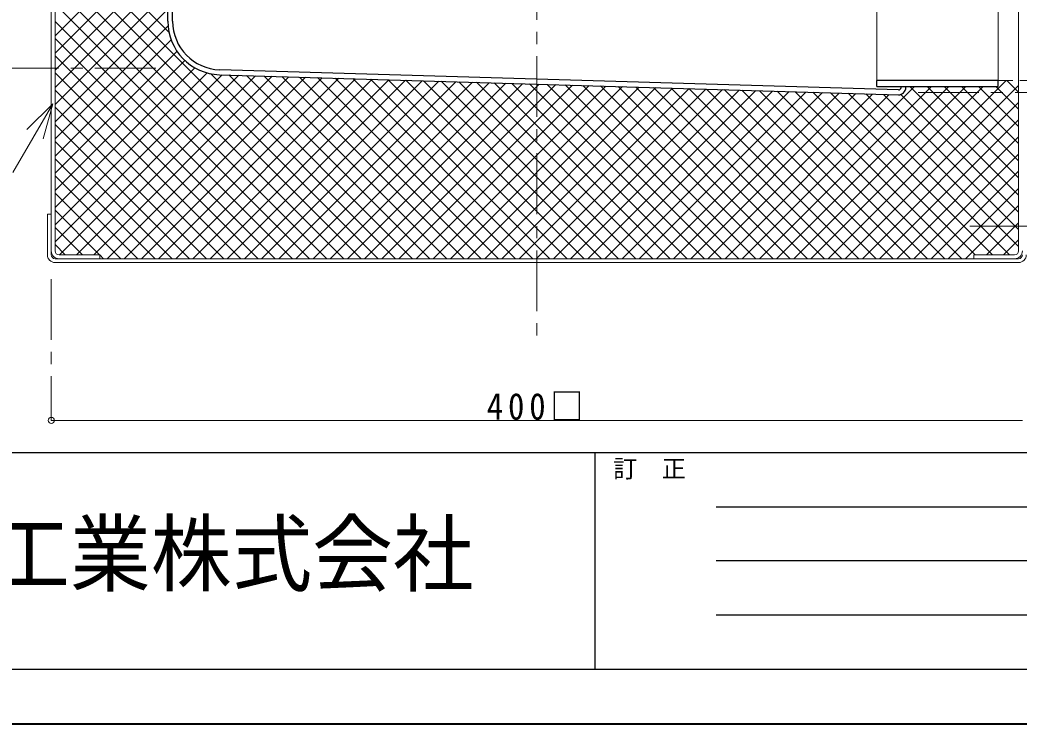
# Model space of a CAD drawing. Units: millimetres at full size, sheet at 1:5; details may follow other scales. Extents: x -1057 to 968, y -699 to 706.
# Drawn here: x -844.8 to -433.4, y -699.3 to -409.4 of the extents above; entities that cross this region are included whole.
import ezdxf
from ezdxf.enums import TextEntityAlignment as Align

# ---------------------------------------------------------------- set-up
doc = ezdxf.new("R2010")
doc.units = ezdxf.units.MM
doc.header["$LTSCALE"] = 5
doc.header["$PDMODE"] = 32
doc.header["$PDSIZE"] = 2.5
doc.linetypes.add('CHAIN1', pattern=[8, 5, -1, 1, -1])
doc.linetypes.add('DASHED1', pattern=[1.8, 1.2, -0.6])
doc.layers.add('0-0_ﾚｲﾔ1', color=4, linetype='Continuous', lineweight=9)
doc.styles.add('ＭＳ ゴシック', font='')
doc.styles.get('ＭＳ ゴシック').set_extended_font_data('MS Gothic')

msp = doc.modelspace()

# ---------------------------------------------------------------- linework, layer by layer
at = {"layer": '0-0_ﾚｲﾔ1', "linetype": 'CHAIN1'}
for p, q in [((-631.961, -64.318), (-631.961, -539.318)), ((-788.961, -429.318), (-1021.961, -429.318)), ((-474.961, -439.318), (218.039, -439.318)), ((-453.561, -494.318), (-410.361, -494.318)), ((-831.961, -516.118), (-831.961, -574.318))]:
    msp.add_line(p, q, dxfattribs=at)
at = {"layer": '0-0_ﾚｲﾔ1', "color": 7, "lineweight": 18}
for p, q in [((-831.961, -114.518), (-831.961, -506.118)), ((-830.361, -504.518), (-830.361, -114.518)), ((-433.561, -504.518), (-433.561, -114.518)), ((-491.961, -434.318), (-491.961, -344.318)), ((-441.961, -434.318), (-441.961, -344.318)), ((-831.365, -443.933), (-847.728, -472.274)), ((-831.365, -443.933), (-841.971, -454.539)), ((-831.365, -443.933), (-835.247, -458.422)), ((-831.961, -489.318), (-833.561, -489.318)), ((-833.561, -489.318), (-833.561, -506.118)), ((-828.761, -506.118), (-811.961, -506.118)), ((-811.961, -507.718), (-811.961, -506.118)), ((-451.961, -507.718), (-451.961, -506.118)), ((-435.161, -506.118), (-451.961, -506.118)), ((-433.561, -507.718), (-830.361, -507.718)), ((-830.361, -509.318), (-433.561, -509.318))]:
    msp.add_line(p, q, dxfattribs=at)
at = {"layer": '0-0_ﾚｲﾔ1', "color": 5, "lineweight": 25}
for p, q in [((-783.961, -409.961), (-783.961, -143.475)), ((-781.961, -409.961), (-781.961, -143.475)), ((-762.612, -431.951), (-483.05, -440.228)), ((-482.99, -438.228), (-762.553, -429.952)), ((-441.961, -434.318), (-491.961, -434.318)), ((-491.961, -436.818), (-491.961, -434.318)), ((-441.961, -436.818), (-441.961, -434.318)), ((-491.961, -436.818), (-441.961, -436.818)), ((-481.961, -437.229), (-481.961, -436.818)), ((-479.961, -437.229), (-479.961, -436.818))]:
    msp.add_line(p, q, dxfattribs=at)
at = {"layer": '0-0_ﾚｲﾔ1'}
for p, q in [((-830.361, -367.579), (-783.5, -414.439)), ((-830.361, -415.95), (-783.961, -369.55)), ((-830.361, -374.65), (-697.292, -507.718)), ((-830.361, -423.021), (-783.961, -376.621)), ((-830.361, -381.721), (-704.363, -507.718)), ((-830.361, -430.092), (-783.961, -383.692)), ((-830.361, -388.792), (-711.434, -507.718)), ((-830.361, -437.163), (-783.961, -390.763)), ((-830.361, -395.863), (-718.505, -507.718)), ((-830.361, -444.234), (-783.961, -397.834)), ((-830.361, -402.934), (-725.577, -507.718)), ((-830.361, -451.305), (-783.961, -404.905)), ((-830.361, -410.005), (-732.648, -507.718)), ((-830.361, -458.376), (-783.876, -411.891)), ((-830.361, -417.076), (-739.719, -507.718)), ((-830.361, -465.447), (-782.571, -417.657)), ((-830.361, -472.518), (-780.162, -422.319)), ((-830.361, -424.147), (-746.79, -507.718)), ((-830.361, -479.589), (-776.891, -426.119)), ((-830.361, -486.66), (-772.804, -429.103)), ((-830.361, -493.731), (-767.801, -431.171)), ((-830.361, -431.218), (-753.861, -507.718)), ((-830.361, -500.802), (-761.541, -431.983)), ((-766.439, -431.5), (-690.221, -507.718)), ((-758.805, -432.064), (-683.15, -507.718)), ((-828.606, -506.118), (-754.673, -432.186)), ((-821.534, -506.118), (-747.806, -432.389)), ((-814.463, -506.118), (-740.938, -432.593)), ((-808.992, -507.718), (-734.07, -432.796)), ((-801.921, -507.718), (-727.203, -432.999)), ((-794.85, -507.718), (-720.335, -433.203)), ((-787.779, -507.718), (-713.467, -433.406)), ((-780.708, -507.718), (-706.599, -433.609)), ((-773.637, -507.718), (-699.732, -433.813)), ((-766.566, -507.718), (-692.864, -434.016)), ((-759.495, -507.718), (-685.996, -434.219)), ((-752.424, -507.718), (-679.128, -434.423)), ((-751.518, -432.28), (-676.079, -507.718)), ((-745.353, -507.718), (-672.261, -434.626)), ((-744.231, -432.495), (-669.008, -507.718)), ((-738.282, -507.718), (-665.393, -434.829)), ((-736.944, -432.711), (-661.937, -507.718)), ((-731.211, -507.718), (-658.525, -435.033)), ((-729.657, -432.927), (-654.866, -507.718)), ((-724.14, -507.718), (-651.657, -435.236)), ((-722.371, -433.142), (-647.795, -507.718)), ((-717.068, -507.718), (-644.79, -435.439)), ((-715.084, -433.358), (-640.724, -507.718)), ((-709.997, -507.718), (-637.922, -435.643)), ((-707.797, -433.574), (-633.653, -507.718)), ((-702.926, -507.718), (-631.054, -435.846)), ((-700.51, -433.79), (-626.582, -507.718)), ((-695.855, -507.718), (-624.186, -436.049)), ((-693.223, -434.005), (-619.511, -507.718)), ((-685.937, -434.221), (-612.439, -507.718)), ((-678.65, -434.437), (-605.368, -507.718)), ((-671.363, -434.653), (-598.297, -507.718)), ((-664.076, -434.868), (-591.226, -507.718)), ((-656.789, -435.084), (-584.155, -507.718)), ((-649.503, -435.3), (-577.084, -507.718)), ((-642.216, -435.515), (-570.013, -507.718)), ((-634.929, -435.731), (-562.942, -507.718)), ((-627.642, -435.947), (-555.871, -507.718)), ((-620.355, -436.163), (-548.8, -507.718)), ((-512.008, -507.718), (-438.608, -434.318)), ((-438.352, -434.318), (-433.561, -439.109)), ((-830.361, -438.289), (-760.932, -507.718)), ((-688.784, -507.718), (-617.319, -436.253)), ((-681.713, -507.718), (-610.451, -436.456)), ((-674.642, -507.718), (-603.583, -436.659)), ((-667.571, -507.718), (-596.715, -436.863)), ((-660.5, -507.718), (-589.848, -437.066)), ((-653.429, -507.718), (-582.98, -437.269)), ((-646.358, -507.718), (-576.112, -437.472)), ((-639.287, -507.718), (-569.244, -437.676)), ((-632.216, -507.718), (-562.377, -437.879)), ((-625.145, -507.718), (-555.509, -438.082)), ((-618.074, -507.718), (-548.641, -438.286)), ((-613.069, -436.378), (-541.729, -507.718)), ((-611.002, -507.718), (-541.773, -438.489)), ((-605.782, -436.594), (-534.658, -507.718)), ((-603.931, -507.718), (-534.906, -438.692)), ((-598.495, -436.81), (-527.587, -507.718)), ((-596.86, -507.718), (-528.038, -438.896)), ((-591.208, -437.026), (-520.516, -507.718)), ((-589.789, -507.718), (-521.17, -439.099)), ((-583.921, -437.241), (-513.445, -507.718)), ((-582.718, -507.718), (-514.302, -439.302)), ((-576.635, -437.457), (-506.373, -507.718)), ((-575.647, -507.718), (-507.435, -439.506)), ((-569.348, -437.673), (-499.302, -507.718)), ((-568.576, -507.718), (-500.567, -439.709)), ((-562.061, -437.888), (-492.231, -507.718)), ((-561.505, -507.718), (-493.699, -439.912)), ((-554.774, -438.104), (-485.16, -507.718)), ((-554.434, -507.718), (-486.831, -440.116)), ((-547.487, -438.32), (-478.089, -507.718)), ((-547.363, -507.718), (-476.463, -436.818)), ((-540.292, -507.718), (-469.392, -436.818)), ((-540.201, -438.536), (-471.018, -507.718)), ((-533.221, -507.718), (-462.321, -436.818)), ((-532.914, -438.751), (-463.947, -507.718)), ((-526.15, -507.718), (-455.25, -436.818)), ((-525.627, -438.967), (-456.876, -507.718)), ((-519.079, -507.718), (-448.179, -436.818)), ((-518.34, -439.183), (-451.405, -506.118)), ((-511.053, -439.399), (-444.334, -506.118)), ((-504.936, -507.718), (-433.561, -436.343)), ((-503.767, -439.614), (-437.263, -506.118)), ((-496.48, -439.83), (-433.561, -502.749)), ((-489.193, -440.046), (-433.561, -495.678)), ((-482.073, -440.095), (-433.561, -488.607)), ((-478.278, -436.818), (-433.561, -481.536)), ((-471.207, -436.818), (-433.561, -474.465)), ((-464.136, -436.818), (-433.561, -467.394)), ((-457.065, -436.818), (-433.561, -460.323)), ((-449.994, -436.818), (-433.561, -453.252)), ((-442.923, -436.818), (-433.561, -446.18)), ((-497.865, -507.718), (-433.561, -443.414)), ((-830.361, -445.36), (-768.003, -507.718)), ((-830.361, -452.431), (-775.074, -507.718)), ((-490.794, -507.718), (-433.561, -450.485)), ((-830.361, -459.502), (-782.145, -507.718)), ((-483.723, -507.718), (-433.561, -457.556)), ((-476.652, -507.718), (-433.561, -464.627)), ((-830.361, -466.573), (-789.216, -507.718)), ((-469.581, -507.718), (-433.561, -471.698)), ((-830.361, -473.645), (-796.287, -507.718)), ((-830.361, -480.716), (-803.358, -507.718)), ((-462.51, -507.718), (-433.561, -478.769)), ((-830.361, -487.787), (-812.029, -506.118)), ((-455.439, -507.718), (-433.561, -485.84)), ((-446.768, -506.118), (-433.561, -492.911)), ((-830.361, -494.858), (-819.1, -506.118)), ((-830.361, -501.929), (-826.171, -506.118)), ((-439.697, -506.118), (-433.561, -499.982)), ((-811.961, -506.187), (-810.429, -507.718)), ((-831.961, -574.318), (-431.961, -574.318))]:
    msp.add_line(p, q, dxfattribs=at)
at = {"layer": '0-0_ﾚｲﾔ1', "linetype": 'DASHED1'}
msp.add_line((-441.961, -434.318), (108.039, -434.318), dxfattribs=at)
at = {"layer": '0-0_ﾚｲﾔ1', "color": 6, "lineweight": 25}
for p, q in [((-1034.461, -587.532), (945.539, -587.532)), ((-608.032, -587.532), (-608.032, -676.818)), ((-558.032, -609.854), (-93.747, -609.854)), ((-93.747, -632.175), (-558.032, -632.175)), ((-93.747, -654.497), (-558.032, -654.497)), ((945.539, -676.818), (-1034.461, -676.818))]:
    msp.add_line(p, q, dxfattribs=at)
at = {"layer": '0-0_ﾚｲﾔ1', "color": 1, "lineweight": 40}
msp.add_line((968.039, -699.318), (-1056.961, -699.318), dxfattribs=at)
at = {"layer": '0-0_ﾚｲﾔ1', "color": 5, "lineweight": 25}
for centre, radius, start, end in [((-761.961, -409.961), 22, 180, 268.30424), ((-761.961, -409.961), 20, 180, 268.30424), ((-482.961, -437.229), 3, 268.30424, 0), ((-482.961, -437.229), 1, 268.30424, 0)]:
    msp.add_arc(centre, radius, start, end, dxfattribs=at)
at = {"layer": '0-0_ﾚｲﾔ1', "color": 7, "lineweight": 18}
for centre, radius, start, end in [((-830.361, -506.118), 3.2, 180, 270), ((-828.761, -504.518), 3.2, 180, 270), ((-830.361, -506.118), 1.6, 180, 270), ((-828.761, -504.518), 1.6, 180, 270), ((-435.161, -504.518), 1.6, 270, 0), ((-435.161, -504.518), 3.2, 270, 0), ((-433.561, -506.118), 1.6, 270, 0), ((-433.561, -506.118), 3.2, 270, 0)]:
    msp.add_arc(centre, radius, start, end, dxfattribs=at)
at = {"layer": '0-0_ﾚｲﾔ1'}
msp.add_point((-831.961, -574.318), dxfattribs=at)

# ---------------------------------------------------------------- texts
at = {"layer": '0-0_ﾚｲﾔ1', "color": 7, "style": 'ＭＳ ゴシック'}
msp.add_text('訂\u3000正', height=7.331, dxfattribs=at).set_placement((-600.532, -600.032), align=Align.BOTTOM_LEFT)
at = {"layer": '0-0_ﾚｲﾔ1', "color": 7, "style": 'ＭＳ ゴシック', "width": 0.95}
msp.add_text('工業株式会社', height=25.66, dxfattribs=at).set_placement((-857.497, -649.675), align=Align.BOTTOM_LEFT)
at = {"layer": '0-0_ﾚｲﾔ1', "color": 7, "insert": (-652.586, -574.318), "char_height": 11, "attachment_point": 7, "style": 'ＭＳ ゴシック'}
msp.add_mtext('\\T1.3;\\W0.9;400□', dxfattribs=at)

doc.saveas('drawing.dxf')
